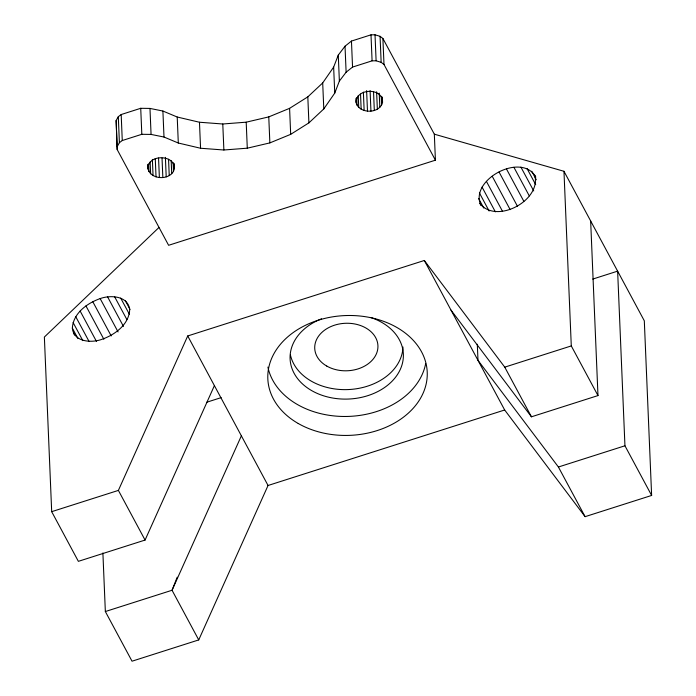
<?xml version="1.0" encoding="UTF-8"?>
<svg xmlns="http://www.w3.org/2000/svg" width="696" height="696" viewBox="0 0 696 696"><rect width="100%" height="100%" fill="white"/><g stroke="black" fill="none" stroke-linecap="round" stroke-linejoin="round"><path stroke-width="1.04" d="M116.145 120.521L117.189 149.579L168.615 245.296L435.418 160.184L434.33 134.18L382.896 38.471L380.06 36.331L375.022 34.8L371.003 34.835L351.454 41.073L345.025 46.206L338.282 55.08L333.645 67.121L322.7 82.937L307.815 96.866L289.588 108.341L268.769 116.893L246.201 122.183L222.781 123.992L199.474 122.244L177.219 117.024L162.899 111.029L149.979 108.428L140.722 108.298L121.182 114.535L118.303 116.693L116.145 120.521L117.189 149.579M148.118 166.466C151.162 152.476 179.342 156.217 173.487 171.364C167.249 182.178 145.377 178.385 148.031 164.299M356.187 102.686C355.447 87.861 383.47 87.357 382.53 102.451C379.033 115.788 353.759 113.422 356.004 98.353M72.341 328.12C73.219 313.235 87.191 303.16 100.163 298.593C110.621 294.739 128.325 295.87 129.7 309.816C128.821 324.701 114.849 334.776 101.877 339.344C91.428 343.198 73.715 342.067 72.341 328.12L77.987 338.621M480.866 205.381C469.087 179.664 521.983 151.606 535.824 177.149M117.233 146.525L119.399 142.697L122.27 140.531L141.819 134.302L151.067 134.424L163.995 137.034L178.306 143.019L200.561 148.248L223.877 149.997L247.289 148.187L269.865 142.898L290.684 134.345L308.902 122.87L323.788 108.941L334.741 93.116L339.37 81.084L346.121 72.21L352.55 67.077L372.09 60.839L376.11 60.804L381.147 62.336L383.992 64.467L435.418 160.184M177.21 577.21L172.051 590.26L198.734 639.92L132.031 661.2L105.348 611.54L102.895 552.963M214.403 385.619L145.072 540.061L78.37 561.341L51.687 511.673L118.39 490.402L187.72 335.959L424.325 260.478L504.757 367.149L531.44 416.808L597.977 395.58L590.652 220.945M241.373 435.818L172.051 590.26L105.348 611.54M198.734 639.92L268.047 485.486L504.67 409.996L585.092 516.667L651.63 495.448L644.313 320.812L563.969 171.286L434.33 134.18M158.897 227.549L44.37 337.038L51.687 511.673M206.851 402.192L221.145 397.625M592.766 279.079L617.63 271.144L624.947 445.779L651.63 495.448M504.757 367.149L571.285 345.921L563.969 171.286M477.308 344.224L477.987 360.337L558.409 467.007L624.947 445.779M479.84 203.467C496.283 224.634 541.331 200.552 534.806 175.244M451.008 310.138L531.44 416.808M531.735 171.242L536.338 179.812M526.994 168.476L535.694 184.666M520.921 167.136L533.719 190.939M513.918 167.301L529.273 195.872M506.47 168.98L523.862 201.361M499.075 172.042L517.493 206.329M492.237 176.279L510.151 209.618M486.434 181.412L502.303 210.94M571.285 345.921L597.977 395.58M482.058 187.094L495.361 211.854M479.396 192.922L489.123 211.019M478.639 198.508L483.772 208.052M558.409 467.007L585.092 516.667M424.325 260.478L504.67 409.996M187.72 335.959L268.047 485.486M125.428 300.855L130.039 309.424M120.695 298.088L129.395 314.279M114.623 296.748L126.898 319.603M107.619 296.914L123.479 326.441M100.163 298.593L118.076 331.922M92.768 301.655L111.195 335.942M85.939 305.892L103.852 339.23M80.136 311.025L96.509 341.501M75.751 316.706L89.062 341.466M73.097 322.535L82.815 340.631M73.541 333.079L74.559 334.993M118.39 490.402L145.072 540.061M382.896 38.471L383.992 64.467M380.06 36.331L381.147 62.336M382.304 97.031L382.53 102.451M381.234 96.309L381.599 104.974M379.233 93.168L379.825 107.254M375.022 34.8L376.11 60.804M376.614 91.785L377.345 109.115M373.543 92.029L374.317 110.455M371.003 34.835L372.09 60.839M370.089 90.567L370.951 111.16M366.618 90.602L367.488 111.186M363.373 92.124L364.147 110.542M360.528 94.099L361.163 109.263M358.24 95.526L358.736 107.445M356.726 97.614L357.039 105.2M351.454 41.073L352.55 67.077M345.025 46.206L346.121 72.21M338.282 55.08L339.37 81.084M333.645 67.121L334.741 93.116M322.7 82.937L323.788 108.941M307.815 96.866L308.902 122.87M289.588 108.341L290.684 134.345M268.769 116.893L269.865 142.898M246.201 122.183L247.289 148.187M222.781 123.992L223.877 149.997M199.474 122.244L200.561 148.248M177.219 117.024L178.306 143.019M174.2 163.421L174.426 168.832M173.121 162.699L173.487 171.364M171.172 160.637L171.721 173.643M168.554 159.254L169.232 175.505M165.396 157.339L166.205 176.836M162.899 111.029L163.995 137.034M162.029 158.044L162.847 177.541M158.558 158.07L159.375 177.576M155.269 158.514L156.035 176.932M152.372 159.401L153.05 175.653M149.979 108.428L151.067 134.424M150.136 161.916L150.632 173.835M148.613 164.004L148.935 171.59M147.891 164.743L148.074 169.076M140.722 108.298L141.819 134.302M121.182 114.535L122.27 140.531M118.303 116.693L119.399 142.697M425.656 363.616A79.77 59.934 -2.4 0 1 347.139 416.452A79.77 59.934 -2.4 0 1 267.916 367.105M371.107 317.611A56.681 42.578 -2.4 0 1 391.256 382.034A56.681 42.578 -2.4 0 1 302.76 384.175A56.681 42.578 -2.4 0 1 321.526 318.811M402.967 347.026A56.681 42.578 -2.4 0 1 350.349 389.447A56.681 42.578 -2.4 0 1 290.45 355.09M326.772 366.07A31.633 23.768 -2.4 0 0 377.624 349.844A31.633 23.768 -2.4 0 0 334.585 325.171A31.633 23.768 -2.4 0 0 326.772 366.07M298.21 423.481A79.77 59.934 -2.4 0 0 426.448 382.574A79.77 59.934 -2.4 0 0 317.907 320.334A79.77 59.934 -2.4 0 0 298.21 423.481"/></g></svg>
